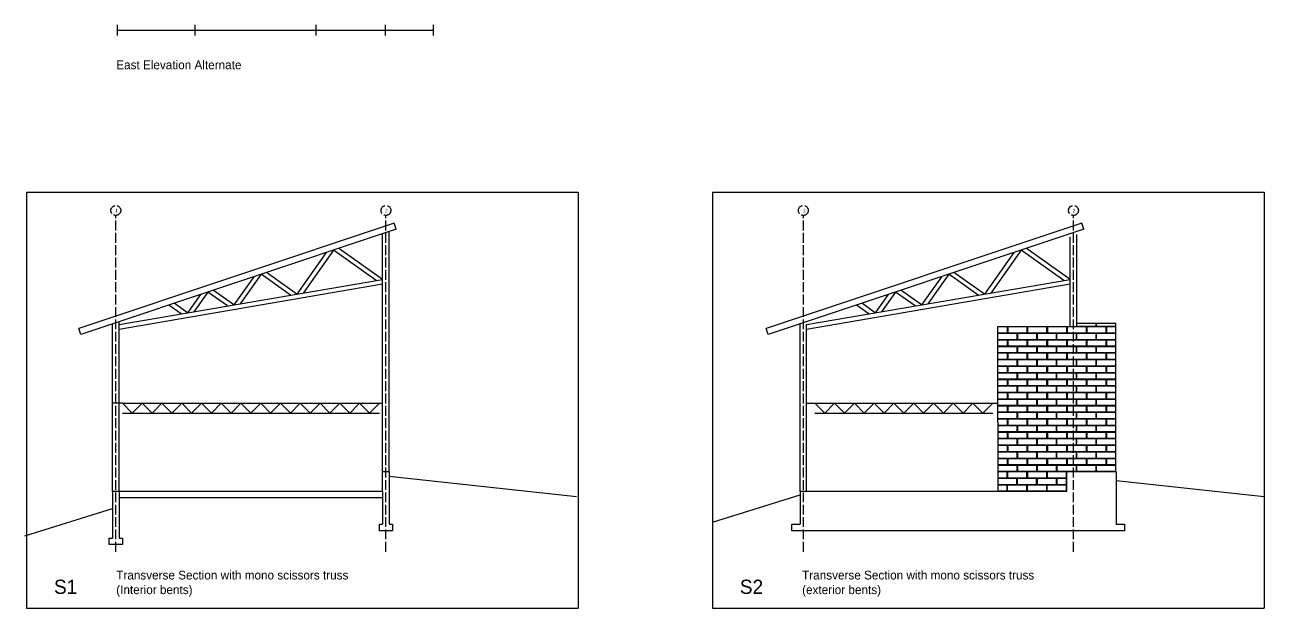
# Model space of a CAD drawing. Header units: inches. Extents: x 1334 to 5975, y 1498 to 3235.
# Drawn here: x 2137 to 3642, y 1498 to 2206 of the extents above; entities that cross this region are included whole.
import ezdxf

# ---------------------------------------------------------------- set-up
doc = ezdxf.new("R2010")
doc.units = ezdxf.units.IN
doc.header["$MEASUREMENT"] = 0
doc.linetypes.add('ACAD_ISO02W100', pattern=[15, 12, -3])
for name, color, linetype in [('blocks', 251, 'Continuous'), ('const', 253, 'Continuous'), ('e1', 253, 'Continuous'), ('e2', 251, 'Continuous'), ('grid', 30, 'ACAD_ISO02W100'), ('walls', 7, 'Continuous')]:
    doc.layers.add(name, color=color, linetype=linetype)

msp = doc.modelspace()

# ---------------------------------------------------------------- linework, layer by layer
for p, q in [((2138.8, 2002.8), (2808.9, 2002.8)), ((2138.8, 2002.8), (2138.8, 1497.8)), ((2808.9, 2002.8), (2808.9, 1497.8)), ((2971.7, 2002.8), (3641.8, 2002.8)), ((2971.7, 2002.8), (2971.7, 1497.8)), ((3641.8, 2002.8), (3641.8, 1497.8)), ((2571.3, 1663.6), (2579.3, 1663.6)), ((3402.2, 1663.6), (3414.2, 1663.6)), ((2138.8, 1497.8), (2808.9, 1497.8)), ((2971.7, 1497.8), (3641.8, 1497.8))]:
    msp.add_line(p, q)
at = {"layer": 'blocks'}
for p, q in [((3330, 1832.1), (3330, 1839.6)), ((3330.5, 1839.6), (3330.5, 1832.1)), ((3354, 1832.1), (3354, 1839.6)), ((3354.5, 1839.6), (3354.5, 1832.1)), ((3378, 1832.1), (3378, 1839.6)), ((3378.5, 1839.6), (3378.5, 1832.1)), ((3402, 1832.1), (3402, 1839.6)), ((3402.5, 1839.6), (3402.5, 1832.1)), ((3414.2, 1840.1), (3414.2, 1843.6)), ((3414.2, 1840.1), (3437.7, 1840.1)), ((3414.2, 1839.6), (3426, 1839.6)), ((3426, 1832.1), (3426, 1839.6)), ((3426.5, 1839.6), (3450, 1839.6)), ((3426.5, 1839.6), (3426.5, 1832.1)), ((3437.7, 1840.1), (3437.7, 1843.6)), ((3438.2, 1840.1), (3438.2, 1843.6)), ((3438.2, 1840.1), (3461.7, 1840.1)), ((3450, 1832.1), (3450, 1839.6)), ((3450.5, 1839.6), (3461.7, 1839.6)), ((3450.5, 1839.6), (3450.5, 1832.1)), ((3318.2, 1832.1), (3330, 1832.1)), ((3318.2, 1831.6), (3341.7, 1831.6)), ((3318.2, 1824.1), (3341.7, 1824.1)), ((3318.2, 1823.6), (3330, 1823.6)), ((3330, 1816.1), (3330, 1823.6)), ((3330.5, 1832.1), (3354, 1832.1)), ((3330.5, 1823.6), (3330.5, 1816.1)), ((3330.5, 1823.6), (3354, 1823.6)), ((3341.7, 1824.1), (3341.7, 1831.6)), ((3342.2, 1831.6), (3342.2, 1824.1)), ((3342.2, 1831.6), (3365.7, 1831.6)), ((3342.2, 1824.1), (3365.7, 1824.1)), ((3354, 1816.1), (3354, 1823.6)), ((3354.5, 1832.1), (3378, 1832.1)), ((3354.5, 1823.6), (3378, 1823.6)), ((3354.5, 1823.6), (3354.5, 1816.1)), ((3365.7, 1824.1), (3365.7, 1831.6)), ((3366.2, 1831.6), (3389.7, 1831.6)), ((3366.2, 1831.6), (3366.2, 1824.1)), ((3366.2, 1824.1), (3389.7, 1824.1)), ((3378, 1816.1), (3378, 1823.6)), ((3378.5, 1832.1), (3402, 1832.1)), ((3378.5, 1823.6), (3402, 1823.6)), ((3378.5, 1823.6), (3378.5, 1816.1)), ((3389.7, 1824.1), (3389.7, 1831.6)), ((3390.2, 1824.1), (3390.2, 1831.6)), ((3390.2, 1831.6), (3413.7, 1831.6)), ((3390.2, 1824.1), (3413.7, 1824.1)), ((3402, 1816.1), (3402, 1823.6)), ((3402.5, 1832.1), (3426, 1832.1)), ((3402.5, 1823.6), (3402.5, 1816.1)), ((3402.5, 1823.6), (3426, 1823.6)), ((3413.7, 1824.1), (3413.7, 1831.6)), ((3414.2, 1831.6), (3437.7, 1831.6)), ((3414.2, 1824.1), (3414.2, 1831.6)), ((3414.2, 1824.1), (3437.7, 1824.1)), ((3426, 1816.1), (3426, 1823.6)), ((3426.5, 1832.1), (3450, 1832.1)), ((3426.5, 1823.6), (3450, 1823.6)), ((3426.5, 1823.6), (3426.5, 1816.1)), ((3437.7, 1824.1), (3437.7, 1831.6)), ((3438.2, 1824.1), (3438.2, 1831.6)), ((3438.2, 1831.6), (3461.7, 1831.6)), ((3438.2, 1824.1), (3461.7, 1824.1)), ((3450, 1816.1), (3450, 1823.6)), ((3450.5, 1832.1), (3461.7, 1832.1)), ((3450.5, 1823.6), (3450.5, 1816.1)), ((3450.5, 1823.6), (3461.7, 1823.6)), ((3318.2, 1816.1), (3330, 1816.1)), ((3318.2, 1815.6), (3341.7, 1815.6)), ((3318.2, 1808.1), (3341.7, 1808.1)), ((3318.2, 1807.6), (3330, 1807.6)), ((3330, 1800.1), (3330, 1807.6)), ((3330.5, 1816.1), (3354, 1816.1)), ((3330.5, 1807.6), (3330.5, 1800.1)), ((3330.5, 1807.6), (3354, 1807.6)), ((3341.7, 1808.1), (3341.7, 1815.6)), ((3342.2, 1815.6), (3342.2, 1808.1)), ((3342.2, 1815.6), (3365.7, 1815.6)), ((3342.2, 1808.1), (3365.7, 1808.1)), ((3354, 1800.1), (3354, 1807.6)), ((3354.5, 1816.1), (3378, 1816.1)), ((3354.5, 1807.6), (3354.5, 1800.1)), ((3354.5, 1807.6), (3378, 1807.6)), ((3365.7, 1808.1), (3365.7, 1815.6)), ((3366.2, 1815.6), (3389.7, 1815.6)), ((3366.2, 1815.6), (3366.2, 1808.1)), ((3366.2, 1808.1), (3389.7, 1808.1)), ((3378, 1800.1), (3378, 1807.6)), ((3378.5, 1816.1), (3402, 1816.1)), ((3378.5, 1807.6), (3402, 1807.6)), ((3378.5, 1807.6), (3378.5, 1800.1)), ((3389.7, 1808.1), (3389.7, 1815.6)), ((3390.2, 1808.1), (3390.2, 1815.6)), ((3390.2, 1815.6), (3413.7, 1815.6)), ((3390.2, 1808.1), (3413.7, 1808.1)), ((3402, 1800.1), (3402, 1807.6)), ((3402.5, 1816.1), (3426, 1816.1)), ((3402.5, 1807.6), (3402.5, 1800.1)), ((3402.5, 1807.6), (3426, 1807.6)), ((3413.7, 1808.1), (3413.7, 1815.6)), ((3414.2, 1815.6), (3437.7, 1815.6)), ((3414.2, 1808.1), (3414.2, 1815.6)), ((3414.2, 1808.1), (3437.7, 1808.1)), ((3426, 1800.1), (3426, 1807.6)), ((3426.5, 1816.1), (3450, 1816.1)), ((3426.5, 1807.6), (3450, 1807.6)), ((3426.5, 1807.6), (3426.5, 1800.1)), ((3437.7, 1808.1), (3437.7, 1815.6)), ((3438.2, 1808.1), (3438.2, 1815.6)), ((3438.2, 1815.6), (3461.7, 1815.6)), ((3438.2, 1808.1), (3461.7, 1808.1)), ((3450, 1800.1), (3450, 1807.6)), ((3450.5, 1816.1), (3461.7, 1816.1)), ((3450.5, 1807.6), (3450.5, 1800.1)), ((3450.5, 1807.6), (3461.7, 1807.6)), ((3318.2, 1800.1), (3330, 1800.1)), ((3318.2, 1799.6), (3341.7, 1799.6)), ((3318.2, 1792.1), (3341.7, 1792.1)), ((3318.2, 1791.6), (3330, 1791.6)), ((3330, 1784.1), (3330, 1791.6)), ((3330.5, 1800.1), (3354, 1800.1)), ((3330.5, 1791.6), (3330.5, 1784.1)), ((3330.5, 1791.6), (3354, 1791.6)), ((3341.7, 1792.1), (3341.7, 1799.6)), ((3342.2, 1799.6), (3365.7, 1799.6)), ((3342.2, 1799.6), (3342.2, 1792.1)), ((3342.2, 1792.1), (3365.7, 1792.1)), ((3354, 1784.1), (3354, 1791.6)), ((3354.5, 1800.1), (3378, 1800.1)), ((3354.5, 1791.6), (3354.5, 1784.1)), ((3354.5, 1791.6), (3378, 1791.6)), ((3365.7, 1792.1), (3365.7, 1799.6)), ((3366.2, 1799.6), (3389.7, 1799.6)), ((3366.2, 1799.6), (3366.2, 1792.1)), ((3366.2, 1792.1), (3389.7, 1792.1)), ((3378, 1784.1), (3378, 1791.6)), ((3378.5, 1800.1), (3402, 1800.1)), ((3378.5, 1791.6), (3402, 1791.6)), ((3378.5, 1791.6), (3378.5, 1784.1)), ((3389.7, 1792.1), (3389.7, 1799.6)), ((3390.2, 1799.6), (3413.7, 1799.6)), ((3390.2, 1792.1), (3390.2, 1799.6)), ((3390.2, 1792.1), (3413.7, 1792.1)), ((3402, 1784.1), (3402, 1791.6)), ((3402.5, 1800.1), (3426, 1800.1)), ((3402.5, 1791.6), (3402.5, 1784.1)), ((3402.5, 1791.6), (3426, 1791.6)), ((3413.7, 1792.1), (3413.7, 1799.6)), ((3414.2, 1799.6), (3437.7, 1799.6)), ((3414.2, 1792.1), (3414.2, 1799.6)), ((3414.2, 1792.1), (3437.7, 1792.1)), ((3426, 1784.1), (3426, 1791.6)), ((3426.5, 1800.1), (3450, 1800.1)), ((3426.5, 1791.6), (3450, 1791.6)), ((3426.5, 1791.6), (3426.5, 1784.1)), ((3437.7, 1792.1), (3437.7, 1799.6)), ((3438.2, 1799.6), (3461.7, 1799.6)), ((3438.2, 1792.1), (3438.2, 1799.6)), ((3438.2, 1792.1), (3461.7, 1792.1)), ((3450, 1784.1), (3450, 1791.6)), ((3450.5, 1800.1), (3461.7, 1800.1)), ((3450.5, 1791.6), (3450.5, 1784.1)), ((3450.5, 1791.6), (3461.7, 1791.6)), ((3318.2, 1784.1), (3330, 1784.1)), ((3318.2, 1783.6), (3341.7, 1783.6)), ((3318.2, 1776.1), (3341.7, 1776.1)), ((3330.5, 1784.1), (3354, 1784.1)), ((3341.7, 1776.1), (3341.7, 1783.6)), ((3342.2, 1783.6), (3342.2, 1776.1)), ((3342.2, 1783.6), (3365.7, 1783.6)), ((3342.2, 1776.1), (3365.7, 1776.1)), ((3354.5, 1784.1), (3378, 1784.1)), ((3365.7, 1776.1), (3365.7, 1783.6)), ((3366.2, 1783.6), (3389.7, 1783.6)), ((3366.2, 1783.6), (3366.2, 1776.1)), ((3366.2, 1776.1), (3389.7, 1776.1)), ((3378.5, 1784.1), (3402, 1784.1)), ((3389.7, 1776.1), (3389.7, 1783.6)), ((3390.2, 1776.1), (3390.2, 1783.6)), ((3390.2, 1783.6), (3413.7, 1783.6)), ((3390.2, 1776.1), (3413.7, 1776.1)), ((3402.5, 1784.1), (3426, 1784.1)), ((3413.7, 1776.1), (3413.7, 1783.6)), ((3414.2, 1783.6), (3437.7, 1783.6)), ((3414.2, 1776.1), (3414.2, 1783.6)), ((3414.2, 1776.1), (3437.7, 1776.1)), ((3426.5, 1784.1), (3450, 1784.1)), ((3437.7, 1776.1), (3437.7, 1783.6)), ((3438.2, 1776.1), (3438.2, 1783.6)), ((3438.2, 1783.6), (3461.7, 1783.6)), ((3438.2, 1776.1), (3461.7, 1776.1)), ((3450.5, 1784.1), (3461.7, 1784.1)), ((3318.2, 1775.6), (3330, 1775.6)), ((3318.2, 1768.1), (3330, 1768.1)), ((3318.2, 1767.6), (3341.7, 1767.6)), ((3330, 1768.1), (3330, 1775.6)), ((3330.5, 1775.6), (3330.5, 1768.1)), ((3330.5, 1775.6), (3354, 1775.6)), ((3330.5, 1768.1), (3354, 1768.1)), ((3341.7, 1760.1), (3341.7, 1767.6)), ((3342.2, 1767.6), (3342.2, 1760.1)), ((3342.2, 1767.6), (3365.7, 1767.6)), ((3354, 1768.1), (3354, 1775.6)), ((3354.5, 1775.6), (3378, 1775.6)), ((3354.5, 1775.6), (3354.5, 1768.1)), ((3354.5, 1768.1), (3378, 1768.1)), ((3365.7, 1760.1), (3365.7, 1767.6)), ((3366.2, 1767.6), (3366.2, 1760.1)), ((3366.2, 1767.6), (3389.7, 1767.6)), ((3378, 1768.1), (3378, 1775.6)), ((3378.5, 1775.6), (3402, 1775.6)), ((3378.5, 1775.6), (3378.5, 1768.1)), ((3378.5, 1768.1), (3402, 1768.1)), ((3389.7, 1760.1), (3389.7, 1767.6)), ((3390.2, 1760.1), (3390.2, 1767.6)), ((3390.2, 1767.6), (3413.7, 1767.6)), ((3402, 1768.1), (3402, 1775.6)), ((3402.5, 1775.6), (3402.5, 1768.1)), ((3402.5, 1775.6), (3426, 1775.6)), ((3402.5, 1768.1), (3426, 1768.1)), ((3413.7, 1760.1), (3413.7, 1767.6)), ((3414.2, 1767.6), (3437.7, 1767.6)), ((3414.2, 1760.1), (3414.2, 1767.6)), ((3426, 1768.1), (3426, 1775.6)), ((3426.5, 1775.6), (3450, 1775.6)), ((3426.5, 1775.6), (3426.5, 1768.1)), ((3426.5, 1768.1), (3450, 1768.1)), ((3437.7, 1760.1), (3437.7, 1767.6)), ((3438.2, 1760.1), (3438.2, 1767.6)), ((3438.2, 1767.6), (3461.7, 1767.6)), ((3450, 1768.1), (3450, 1775.6)), ((3450.5, 1775.6), (3450.5, 1768.1)), ((3450.5, 1775.6), (3461.7, 1775.6)), ((3450.5, 1768.1), (3461.7, 1768.1)), ((3318.2, 1760.1), (3341.7, 1760.1)), ((3318.2, 1759.6), (3330, 1759.6)), ((3318.2, 1752.1), (3330, 1752.1)), ((3318.2, 1751.6), (3341.7, 1751.6)), ((3330, 1752.1), (3330, 1759.6)), ((3330.5, 1759.6), (3330.5, 1752.1)), ((3330.5, 1759.6), (3354, 1759.6)), ((3330.5, 1752.1), (3354, 1752.1)), ((3341.7, 1744.1), (3341.7, 1751.6)), ((3342.2, 1760.1), (3365.7, 1760.1)), ((3342.2, 1751.6), (3365.7, 1751.6)), ((3342.2, 1751.6), (3342.2, 1744.1)), ((3354, 1752.1), (3354, 1759.6)), ((3354.5, 1759.6), (3354.5, 1752.1)), ((3354.5, 1759.6), (3378, 1759.6)), ((3354.5, 1752.1), (3378, 1752.1)), ((3365.7, 1744.1), (3365.7, 1751.6)), ((3366.2, 1760.1), (3389.7, 1760.1)), ((3366.2, 1751.6), (3389.7, 1751.6)), ((3366.2, 1751.6), (3366.2, 1744.1)), ((3378, 1752.1), (3378, 1759.6)), ((3378.5, 1759.6), (3402, 1759.6)), ((3378.5, 1759.6), (3378.5, 1752.1)), ((3378.5, 1752.1), (3402, 1752.1)), ((3389.7, 1744.1), (3389.7, 1751.6)), ((3390.2, 1760.1), (3413.7, 1760.1)), ((3390.2, 1751.6), (3413.7, 1751.6)), ((3390.2, 1744.1), (3390.2, 1751.6)), ((3402, 1752.1), (3402, 1759.6)), ((3402.5, 1759.6), (3402.5, 1752.1)), ((3402.5, 1759.6), (3426, 1759.6)), ((3402.5, 1752.1), (3426, 1752.1)), ((3413.7, 1744.1), (3413.7, 1751.6)), ((3414.2, 1760.1), (3437.7, 1760.1)), ((3414.2, 1751.6), (3437.7, 1751.6)), ((3414.2, 1744.1), (3414.2, 1751.6)), ((3426, 1752.1), (3426, 1759.6)), ((3426.5, 1759.6), (3450, 1759.6)), ((3426.5, 1759.6), (3426.5, 1752.1)), ((3426.5, 1752.1), (3450, 1752.1)), ((3437.7, 1744.1), (3437.7, 1751.6)), ((3438.2, 1760.1), (3461.7, 1760.1)), ((3438.2, 1751.6), (3461.7, 1751.6)), ((3438.2, 1744.1), (3438.2, 1751.6)), ((3450, 1752.1), (3450, 1759.6)), ((3450.5, 1759.6), (3450.5, 1752.1)), ((3450.5, 1759.6), (3461.7, 1759.6)), ((3450.5, 1752.1), (3461.7, 1752.1)), ((3318.2, 1744.1), (3341.7, 1744.1)), ((3318.2, 1743.6), (3330, 1743.6)), ((3318.2, 1736.1), (3330, 1736.1)), ((3318.2, 1735.6), (3341.7, 1735.6)), ((3330, 1736.1), (3330, 1743.6)), ((3330.5, 1743.6), (3330.5, 1736.1)), ((3330.5, 1743.6), (3354, 1743.6)), ((3330.5, 1736.1), (3354, 1736.1)), ((3341.7, 1728.1), (3341.7, 1735.6)), ((3342.2, 1744.1), (3365.7, 1744.1)), ((3342.2, 1735.6), (3342.2, 1728.1)), ((3342.2, 1735.6), (3365.7, 1735.6)), ((3354, 1736.1), (3354, 1743.6)), ((3354.5, 1743.6), (3354.5, 1736.1)), ((3354.5, 1743.6), (3378, 1743.6)), ((3354.5, 1736.1), (3378, 1736.1)), ((3365.7, 1728.1), (3365.7, 1735.6)), ((3366.2, 1744.1), (3389.7, 1744.1)), ((3366.2, 1735.6), (3389.7, 1735.6)), ((3366.2, 1735.6), (3366.2, 1728.1)), ((3378, 1736.1), (3378, 1743.6)), ((3378.5, 1743.6), (3402, 1743.6)), ((3378.5, 1743.6), (3378.5, 1736.1)), ((3378.5, 1736.1), (3402, 1736.1)), ((3389.7, 1728.1), (3389.7, 1735.6)), ((3390.2, 1744.1), (3413.7, 1744.1)), ((3390.2, 1728.1), (3390.2, 1735.6)), ((3390.2, 1735.6), (3413.7, 1735.6)), ((3402, 1736.1), (3402, 1743.6)), ((3402.5, 1743.6), (3402.5, 1736.1)), ((3402.5, 1743.6), (3426, 1743.6)), ((3402.5, 1736.1), (3426, 1736.1)), ((3413.7, 1728.1), (3413.7, 1735.6)), ((3414.2, 1744.1), (3437.7, 1744.1)), ((3414.2, 1735.6), (3437.7, 1735.6)), ((3414.2, 1728.1), (3414.2, 1735.6)), ((3426, 1736.1), (3426, 1743.6)), ((3426.5, 1743.6), (3450, 1743.6)), ((3426.5, 1743.6), (3426.5, 1736.1)), ((3426.5, 1736.1), (3450, 1736.1)), ((3437.7, 1728.1), (3437.7, 1735.6)), ((3438.2, 1744.1), (3461.7, 1744.1)), ((3438.2, 1728.1), (3438.2, 1735.6)), ((3438.2, 1735.6), (3461.7, 1735.6)), ((3450, 1736.1), (3450, 1743.6)), ((3450.5, 1743.6), (3450.5, 1736.1)), ((3450.5, 1743.6), (3461.7, 1743.6)), ((3450.5, 1736.1), (3461.7, 1736.1)), ((3318.2, 1728.1), (3341.7, 1728.1)), ((3318.2, 1727.6), (3330, 1727.6)), ((3318.2, 1720.1), (3330, 1720.1)), ((3318.2, 1719.6), (3341.7, 1719.6)), ((3330, 1720.1), (3330, 1727.6)), ((3330.5, 1727.6), (3330.5, 1720.1)), ((3330.5, 1727.6), (3354, 1727.6)), ((3330.5, 1720.1), (3354, 1720.1)), ((3341.7, 1712.1), (3341.7, 1719.6)), ((3342.2, 1728.1), (3365.7, 1728.1)), ((3342.2, 1719.6), (3342.2, 1712.1)), ((3342.2, 1719.6), (3365.7, 1719.6)), ((3354, 1720.1), (3354, 1727.6)), ((3354.5, 1727.6), (3354.5, 1720.1)), ((3354.5, 1727.6), (3378, 1727.6)), ((3354.5, 1720.1), (3378, 1720.1)), ((3365.7, 1712.1), (3365.7, 1719.6)), ((3366.2, 1728.1), (3389.7, 1728.1)), ((3366.2, 1719.6), (3389.7, 1719.6)), ((3366.2, 1719.6), (3366.2, 1712.1)), ((3378, 1720.1), (3378, 1727.6)), ((3378.5, 1727.6), (3402, 1727.6)), ((3378.5, 1727.6), (3378.5, 1720.1)), ((3378.5, 1720.1), (3402, 1720.1)), ((3389.7, 1712.1), (3389.7, 1719.6)), ((3390.2, 1728.1), (3413.7, 1728.1)), ((3390.2, 1712.1), (3390.2, 1719.6)), ((3390.2, 1719.6), (3413.7, 1719.6)), ((3402, 1720.1), (3402, 1727.6)), ((3402.5, 1727.6), (3402.5, 1720.1)), ((3402.5, 1727.6), (3426, 1727.6)), ((3402.5, 1720.1), (3426, 1720.1)), ((3413.7, 1712.1), (3413.7, 1719.6)), ((3414.2, 1728.1), (3437.7, 1728.1)), ((3414.2, 1719.6), (3437.7, 1719.6)), ((3414.2, 1712.1), (3414.2, 1719.6)), ((3426, 1720.1), (3426, 1727.6)), ((3426.5, 1727.6), (3450, 1727.6)), ((3426.5, 1727.6), (3426.5, 1720.1)), ((3426.5, 1720.1), (3450, 1720.1)), ((3437.7, 1712.1), (3437.7, 1719.6)), ((3438.2, 1728.1), (3461.7, 1728.1)), ((3438.2, 1712.1), (3438.2, 1719.6)), ((3438.2, 1719.6), (3461.7, 1719.6)), ((3450, 1720.1), (3450, 1727.6)), ((3450.5, 1727.6), (3450.5, 1720.1)), ((3450.5, 1727.6), (3461.7, 1727.6)), ((3450.5, 1720.1), (3461.7, 1720.1)), ((3318.2, 1712.1), (3341.7, 1712.1)), ((3318.2, 1711.6), (3330, 1711.6)), ((3318.2, 1704.1), (3330, 1704.1)), ((3318.2, 1703.6), (3341.7, 1703.6)), ((3330, 1704.1), (3330, 1711.6)), ((3330.5, 1711.6), (3330.5, 1704.1)), ((3330.5, 1711.6), (3354, 1711.6)), ((3330.5, 1704.1), (3354, 1704.1)), ((3341.7, 1696.1), (3341.7, 1703.6)), ((3342.2, 1712.1), (3365.7, 1712.1)), ((3342.2, 1703.6), (3342.2, 1696.1)), ((3342.2, 1703.6), (3365.7, 1703.6)), ((3354, 1704.1), (3354, 1711.6)), ((3354.5, 1711.6), (3354.5, 1704.1)), ((3354.5, 1711.6), (3378, 1711.6)), ((3354.5, 1704.1), (3378, 1704.1)), ((3365.7, 1696.1), (3365.7, 1703.6)), ((3366.2, 1712.1), (3389.7, 1712.1)), ((3366.2, 1703.6), (3389.7, 1703.6)), ((3366.2, 1703.6), (3366.2, 1696.1)), ((3378, 1704.1), (3378, 1711.6)), ((3378.5, 1711.6), (3402, 1711.6)), ((3378.5, 1711.6), (3378.5, 1704.1)), ((3378.5, 1704.1), (3402, 1704.1)), ((3389.7, 1696.1), (3389.7, 1703.6)), ((3390.2, 1712.1), (3413.7, 1712.1)), ((3390.2, 1696.1), (3390.2, 1703.6)), ((3390.2, 1703.6), (3413.7, 1703.6)), ((3402, 1704.1), (3402, 1711.6)), ((3402.5, 1711.6), (3402.5, 1704.1)), ((3402.5, 1711.6), (3426, 1711.6)), ((3402.5, 1704.1), (3426, 1704.1)), ((3413.7, 1696.1), (3413.7, 1703.6)), ((3414.2, 1712.1), (3437.7, 1712.1)), ((3414.2, 1703.6), (3437.7, 1703.6)), ((3414.2, 1696.1), (3414.2, 1703.6)), ((3426, 1704.1), (3426, 1711.6)), ((3426.5, 1711.6), (3450, 1711.6)), ((3426.5, 1711.6), (3426.5, 1704.1)), ((3426.5, 1704.1), (3450, 1704.1)), ((3437.7, 1696.1), (3437.7, 1703.6)), ((3438.2, 1712.1), (3461.7, 1712.1)), ((3438.2, 1696.1), (3438.2, 1703.6)), ((3438.2, 1703.6), (3461.7, 1703.6)), ((3450, 1704.1), (3450, 1711.6)), ((3450.5, 1711.6), (3450.5, 1704.1)), ((3450.5, 1711.6), (3461.7, 1711.6)), ((3450.5, 1704.1), (3461.7, 1704.1)), ((3318.2, 1696.1), (3341.7, 1696.1)), ((3318.2, 1695.6), (3330, 1695.6)), ((3318.2, 1688.1), (3330, 1688.1)), ((3318.2, 1687.6), (3341.7, 1687.6)), ((3330, 1688.1), (3330, 1695.6)), ((3330.5, 1695.6), (3330.5, 1688.1)), ((3330.5, 1695.6), (3354, 1695.6)), ((3330.5, 1688.1), (3354, 1688.1)), ((3341.7, 1680.1), (3341.7, 1687.6)), ((3342.2, 1696.1), (3365.7, 1696.1)), ((3342.2, 1687.6), (3365.7, 1687.6)), ((3342.2, 1687.6), (3342.2, 1680.1)), ((3354, 1688.1), (3354, 1695.6)), ((3354.5, 1695.6), (3354.5, 1688.1)), ((3354.5, 1695.6), (3378, 1695.6)), ((3354.5, 1688.1), (3378, 1688.1)), ((3365.7, 1680.1), (3365.7, 1687.6)), ((3366.2, 1696.1), (3389.7, 1696.1)), ((3366.2, 1687.6), (3389.7, 1687.6)), ((3366.2, 1687.6), (3366.2, 1680.1)), ((3378, 1688.1), (3378, 1695.6)), ((3378.5, 1695.6), (3378.5, 1688.1)), ((3378.5, 1695.6), (3402, 1695.6)), ((3378.5, 1688.1), (3402, 1688.1)), ((3389.7, 1680.1), (3389.7, 1687.6)), ((3390.2, 1696.1), (3413.7, 1696.1)), ((3390.2, 1687.6), (3413.7, 1687.6)), ((3390.2, 1680.1), (3390.2, 1687.6)), ((3402, 1688.1), (3402, 1695.6)), ((3402.5, 1695.6), (3402.5, 1688.1)), ((3402.5, 1695.6), (3426, 1695.6)), ((3402.5, 1688.1), (3426, 1688.1)), ((3413.7, 1680.1), (3413.7, 1687.6)), ((3414.2, 1696.1), (3437.7, 1696.1)), ((3414.2, 1687.6), (3437.7, 1687.6)), ((3414.2, 1680.1), (3414.2, 1687.6)), ((3426, 1688.1), (3426, 1695.6)), ((3426.5, 1695.6), (3450, 1695.6)), ((3426.5, 1695.6), (3426.5, 1688.1)), ((3426.5, 1688.1), (3450, 1688.1)), ((3437.7, 1680.1), (3437.7, 1687.6)), ((3438.2, 1696.1), (3461.7, 1696.1)), ((3438.2, 1680.1), (3438.2, 1687.6)), ((3438.2, 1687.6), (3461.7, 1687.6)), ((3450, 1688.1), (3450, 1695.6)), ((3450.5, 1695.6), (3450.5, 1688.1)), ((3450.5, 1695.6), (3461.7, 1695.6)), ((3450.5, 1688.1), (3461.7, 1688.1)), ((3318.2, 1680.1), (3341.7, 1680.1)), ((3318.2, 1679.6), (3330, 1679.6)), ((3318.2, 1672.1), (3330, 1672.1)), ((3318.2, 1671.6), (3341.7, 1671.6)), ((3330, 1672.1), (3330, 1679.6)), ((3330.5, 1679.6), (3354, 1679.6)), ((3330.5, 1679.6), (3330.5, 1672.1)), ((3330.5, 1672.1), (3354, 1672.1)), ((3341.7, 1664.1), (3341.7, 1671.6)), ((3342.2, 1680.1), (3365.7, 1680.1)), ((3342.2, 1671.6), (3342.2, 1664.1)), ((3342.2, 1671.6), (3365.7, 1671.6)), ((3354, 1672.1), (3354, 1679.6)), ((3354.5, 1679.6), (3378, 1679.6)), ((3354.5, 1679.6), (3354.5, 1672.1)), ((3354.5, 1672.1), (3378, 1672.1)), ((3365.7, 1664.1), (3365.7, 1671.6)), ((3366.2, 1680.1), (3389.7, 1680.1)), ((3366.2, 1671.6), (3389.7, 1671.6)), ((3366.2, 1671.6), (3366.2, 1664.1)), ((3378, 1672.1), (3378, 1679.6)), ((3378.5, 1679.6), (3402, 1679.6)), ((3378.5, 1679.6), (3378.5, 1672.1)), ((3378.5, 1672.1), (3402, 1672.1)), ((3389.7, 1664.1), (3389.7, 1671.6)), ((3390.2, 1680.1), (3413.7, 1680.1)), ((3390.2, 1671.6), (3390.2, 1664.1)), ((3390.2, 1671.6), (3413.7, 1671.6)), ((3402, 1672.1), (3402, 1679.6)), ((3402.5, 1679.6), (3426, 1679.6)), ((3402.5, 1679.6), (3402.5, 1672.1)), ((3402.5, 1672.1), (3426, 1672.1)), ((3413.7, 1664.1), (3413.7, 1671.6)), ((3414.2, 1680.1), (3437.7, 1680.1)), ((3414.2, 1671.6), (3437.7, 1671.6)), ((3414.2, 1664.1), (3414.2, 1671.6)), ((3426, 1672.1), (3426, 1679.6)), ((3426.5, 1679.6), (3450, 1679.6)), ((3426.5, 1679.6), (3426.5, 1672.1)), ((3426.5, 1672.1), (3450, 1672.1)), ((3437.7, 1664.1), (3437.7, 1671.6)), ((3438.2, 1680.1), (3461.7, 1680.1)), ((3438.2, 1664.1), (3438.2, 1671.6)), ((3438.2, 1671.6), (3461.7, 1671.6)), ((3450, 1672.1), (3450, 1679.6)), ((3450.5, 1679.6), (3461.7, 1679.6)), ((3450.5, 1679.6), (3450.5, 1672.1)), ((3450.5, 1672.1), (3461.7, 1672.1)), ((3318.2, 1664.1), (3341.7, 1664.1)), ((3318.2, 1663.6), (3329.7, 1663.6)), ((3318.2, 1656.1), (3329.7, 1656.1)), ((3318.2, 1655.6), (3341.5, 1655.6)), ((3329.7, 1656.1), (3329.7, 1663.6)), ((3330.2, 1663.6), (3353.7, 1663.6)), ((3330.2, 1663.6), (3330.2, 1656.1)), ((3330.2, 1656.1), (3353.7, 1656.1)), ((3341.5, 1648.1), (3341.5, 1655.6)), ((3342, 1655.6), (3342, 1648.1)), ((3342, 1655.6), (3365.5, 1655.6)), ((3342.2, 1664.1), (3365.7, 1664.1)), ((3353.7, 1656.1), (3353.7, 1663.6)), ((3354.2, 1663.6), (3377.7, 1663.6)), ((3354.2, 1663.6), (3354.2, 1656.1)), ((3354.2, 1656.1), (3377.7, 1656.1)), ((3365.5, 1648.1), (3365.5, 1655.6)), ((3366, 1655.6), (3389.5, 1655.6)), ((3366, 1655.6), (3366, 1648.1)), ((3366.2, 1664.1), (3389.7, 1664.1)), ((3377.7, 1656.1), (3377.7, 1663.6)), ((3378.2, 1663.6), (3401.7, 1663.6)), ((3378.2, 1663.6), (3378.2, 1656.1)), ((3378.2, 1656.1), (3401.7, 1656.1)), ((3389.5, 1648.1), (3389.5, 1655.6)), ((3390, 1655.6), (3390, 1648.1)), ((3390, 1655.6), (3401.7, 1655.6)), ((3390.2, 1664.1), (3413.7, 1664.1)), ((3401.7, 1656.1), (3401.7, 1663.6)), ((3401.7, 1648.1), (3401.7, 1655.6)), ((3414.2, 1664.1), (3437.7, 1664.1)), ((3438.2, 1664.1), (3461.7, 1664.1)), ((3318.2, 1648.1), (3341.5, 1648.1)), ((3318.2, 1647.6), (3329.7, 1647.6)), ((3329.7, 1640.1), (3329.7, 1647.6)), ((3330.2, 1647.6), (3353.7, 1647.6)), ((3330.2, 1640.1), (3330.2, 1647.6)), ((3342, 1648.1), (3365.5, 1648.1)), ((3353.7, 1640.1), (3353.7, 1647.6)), ((3354.2, 1647.6), (3377.7, 1647.6)), ((3354.2, 1640.1), (3354.2, 1647.6)), ((3366, 1648.1), (3389.5, 1648.1)), ((3377.7, 1640.1), (3377.7, 1647.6)), ((3378.2, 1647.6), (3401.7, 1647.6)), ((3378.2, 1640.1), (3378.2, 1647.6)), ((3390, 1648.1), (3401.7, 1648.1)), ((3401.7, 1640.1), (3401.7, 1647.6)), ((3318.2, 1640.1), (3329.7, 1640.1)), ((3330.2, 1640.1), (3353.7, 1640.1)), ((3354.2, 1640.1), (3377.7, 1640.1)), ((3378.2, 1640.1), (3401.7, 1640.1))]:
    msp.add_line(p, q, dxfattribs=at)
at = {"layer": 'e1'}
for p, q in [((2502.8, 1929.5), (2467.2, 1879.1)), ((2511.6, 1932.4), (2474.9, 1880.4)), ((2563.6, 1895.7), (2511.6, 1932.4)), ((2571.3, 1897), (2518.1, 1934.6)), ((3337.8, 1929.5), (3302.2, 1879.1)), ((3346.6, 1932.4), (3309.8, 1880.4)), ((3398.6, 1895.7), (3346.6, 1932.4)), ((3406.2, 1897), (3353.1, 1934.6)), ((2251.3, 1842), (2571.3, 1897)), ((2414.9, 1900.2), (2390.7, 1866)), ((2423.7, 1903.1), (2398.4, 1867.3)), ((2459.5, 1877.8), (2423.7, 1903.1)), ((2467.2, 1879.1), (2430.2, 1905.3)), ((3086.2, 1842), (3406.2, 1897)), ((3249.9, 1900.2), (3225.7, 1866)), ((3258.7, 1903.1), (3233.3, 1867.3)), ((3294.5, 1877.8), (3258.7, 1903.1)), ((3302.2, 1879.1), (3265.1, 1905.3)), ((2251.3, 1836.5), (2571.3, 1891.4)), ((2359.1, 1881.6), (2342.2, 1857.7)), ((2383, 1864.7), (2359.1, 1881.6)), ((2390.7, 1866), (2365.6, 1883.8)), ((3086.2, 1836.5), (3406.2, 1891.4)), ((3194.1, 1881.6), (3177.1, 1857.7)), ((3218, 1864.7), (3194.1, 1881.6)), ((3225.7, 1866), (3200.5, 1883.8)), ((2334.5, 1856.3), (2318.1, 1867.9)), ((2350.3, 1878.7), (2334.5, 1856.3)), ((3169.5, 1856.3), (3153.1, 1867.9)), ((3185.3, 1878.7), (3169.5, 1856.3)), ((2326.8, 1855), (2311.6, 1865.8)), ((3161.8, 1855), (3146.6, 1865.8)), ((3318.2, 1723.6), (3318.2, 1839.7))]:
    msp.add_line(p, q, dxfattribs=at)
at = {"layer": 'e2'}
for p, q in [((2249, 2206), (2249, 2192.9)), ((2249, 2199.4), (2632.6, 2199.4)), ((2343.2, 2206), (2343.2, 2192.9)), ((2490.1, 2206), (2490.1, 2192.9)), ((2574.3, 2206), (2574.3, 2192.9)), ((2632.6, 2206), (2632.6, 2192.9))]:
    msp.add_line(p, q, dxfattribs=at)
at = {"layer": 'grid'}
for p, q in [((2247.3, 1566.4), (2247.3, 1974.6)), ((2575.3, 1566.4), (2575.3, 1974.6)), ((3082.2, 1566.4), (3082.2, 1974.6)), ((3410.2, 1566.4), (3410.2, 1974.6))]:
    msp.add_line(p, q, dxfattribs=at)
for centre in [(2247.3, 1980.6), (2575.3, 1980.6), (3082.2, 1980.6), (3410.2, 1980.6)]:
    msp.add_circle(centre, 6, dxfattribs=at)
at = {"layer": 'walls'}
for p, q in [((2585.3, 1965), (2202.3, 1837.3)), ((2587.7, 1957.8), (2204.7, 1830.1)), ((2587.7, 1957.8), (2585.3, 1965)), ((3420.2, 1965), (3037.2, 1837.3)), ((3422.6, 1957.8), (3039.6, 1830.1)), ((3422.6, 1957.8), (3420.2, 1965)), ((2571.3, 1639.6), (2571.3, 1952.3)), ((2579.3, 1663.6), (2579.3, 1955)), ((3406.2, 1839.7), (3406.2, 1948.7)), ((3414.2, 1839.7), (3414.2, 1951.4)), ((2204.7, 1830.1), (2202.3, 1837.3)), ((2243.3, 1639.6), (2243.3, 1843)), ((2251.3, 1639.6), (2251.3, 1845.7)), ((3039.6, 1830.1), (3037.2, 1837.3)), ((3078.2, 1639.6), (3078.2, 1843)), ((3086.2, 1639.6), (3086.2, 1842)), ((3318.2, 1839.7), (3414.2, 1839.7)), ((3414.2, 1843.6), (3437.7, 1843.6)), ((3438.2, 1843.6), (3461.7, 1843.6)), ((3461.7, 1664.1), (3461.7, 1843.6)), ((2255.3, 1746.6), (2243.3, 1746.6)), ((2255.3, 1746.6), (2571.3, 1746.6)), ((2255.3, 1746.6), (2267.3, 1734.6)), ((2267.3, 1734.6), (2279.3, 1746.6)), ((2279.3, 1746.6), (2291.3, 1734.6)), ((2291.3, 1734.6), (2303.3, 1746.6)), ((2303.3, 1746.6), (2315.3, 1734.6)), ((2315.3, 1734.6), (2327.3, 1746.6)), ((2327.3, 1746.6), (2339.3, 1734.6)), ((2339.3, 1734.6), (2351.3, 1746.6)), ((2351.3, 1746.6), (2363.3, 1734.6)), ((2363.3, 1734.6), (2375.3, 1746.6)), ((2375.3, 1746.6), (2387.3, 1734.6)), ((2387.3, 1734.6), (2399.3, 1746.6)), ((2399.3, 1746.6), (2411.3, 1734.6)), ((2411.3, 1734.6), (2423.3, 1746.6)), ((2423.3, 1746.6), (2435.3, 1734.6)), ((2435.3, 1734.6), (2447.3, 1746.6)), ((2447.3, 1746.6), (2459.3, 1734.6)), ((2459.3, 1734.6), (2471.3, 1746.6)), ((2471.3, 1746.6), (2483.3, 1734.6)), ((2483.3, 1734.6), (2495.3, 1746.6)), ((2495.3, 1746.6), (2507.3, 1734.6)), ((2507.3, 1734.6), (2519.3, 1746.6)), ((2519.3, 1746.6), (2531.3, 1734.6)), ((2531.3, 1734.6), (2543.3, 1746.6)), ((2543.3, 1746.6), (2555.3, 1734.6)), ((2555.3, 1734.6), (2567.3, 1746.6)), ((3086.2, 1746.6), (3318.2, 1746.6)), ((3096.2, 1746.6), (3108.2, 1734.6)), ((3108.2, 1734.6), (3120.2, 1746.6)), ((3120.2, 1746.6), (3132.2, 1734.6)), ((3132.2, 1734.6), (3144.2, 1746.6)), ((3144.2, 1746.6), (3156.2, 1734.6)), ((3156.2, 1734.6), (3168.2, 1746.6)), ((3168.2, 1746.6), (3180.2, 1734.6)), ((3180.2, 1734.6), (3192.2, 1746.6)), ((3192.2, 1746.6), (3204.2, 1734.6)), ((3204.2, 1734.6), (3216.2, 1746.6)), ((3216.2, 1746.6), (3228.2, 1734.6)), ((3228.2, 1734.6), (3240.2, 1746.6)), ((3240.2, 1746.6), (3252.2, 1734.6)), ((3252.2, 1734.6), (3264.2, 1746.6)), ((3264.2, 1746.6), (3276.2, 1734.6)), ((3276.2, 1734.6), (3288.2, 1746.6)), ((3288.2, 1746.6), (3300.2, 1734.6)), ((3300.2, 1734.6), (3312.2, 1746.6)), ((2255.3, 1734.6), (2567.3, 1734.6)), ((3096.2, 1734.6), (3312.2, 1734.6)), ((3318.2, 1723.6), (3318.2, 1639.6)), ((2579.3, 1663.6), (2579.3, 1599.6)), ((2579.3, 1658.2), (2806.9, 1633.5)), ((3402.2, 1639.6), (3402.2, 1663.6)), ((3414.2, 1663.6), (3462.2, 1663.6)), ((3462.2, 1663.6), (3462.2, 1599.6)), ((3462.2, 1653), (3641.8, 1633.5)), ((2571.3, 1639.6), (2243.3, 1639.6)), ((2243.3, 1639.6), (2243.3, 1620.1)), ((2251.3, 1639.6), (2251.3, 1583)), ((2251.3, 1632.1), (2571.3, 1632.1)), ((2571.3, 1639.6), (2571.3, 1599.6)), ((2971.7, 1602.1), (3078.2, 1635.6)), ((3078.2, 1639.6), (3078.2, 1620.1)), ((3402.2, 1639.6), (3078.2, 1639.6)), ((3078.2, 1636.8), (3078.2, 1599.6)), ((2136.7, 1585.5), (2243.3, 1619)), ((2243.3, 1620.1), (2243.3, 1583)), ((2567.3, 1591.6), (2567.3, 1599.6)), ((2567.3, 1599.6), (2571.3, 1599.6)), ((2579.3, 1599.6), (2583.3, 1599.6)), ((2583.3, 1599.6), (2583.3, 1591.6)), ((3068.2, 1591.6), (3068.2, 1599.6)), ((3068.2, 1599.6), (3078.2, 1599.6)), ((3462.2, 1599.6), (3472.2, 1599.6)), ((3472.2, 1599.6), (3472.2, 1591.6)), ((2239.3, 1575), (2239.3, 1583)), ((2239.3, 1583), (2243.3, 1583)), ((2251.3, 1583), (2255.3, 1583)), ((2255.3, 1583), (2255.3, 1575)), ((2583.3, 1591.6), (2567.3, 1591.6)), ((3073.2, 1591.6), (3068.2, 1591.6)), ((3078.2, 1591.6), (3073.2, 1591.6)), ((3472.2, 1591.6), (3078.2, 1591.6)), ((3397.2, 1591.6), (3392.2, 1591.6)), ((3402.2, 1591.6), (3397.2, 1591.6)), ((3424.2, 1591.6), (3402.2, 1591.6)), ((2255.3, 1575), (2239.3, 1575))]:
    msp.add_line(p, q, dxfattribs=at)

# ---------------------------------------------------------------- texts
at = {"layer": 'const', "attachment_point": 1}
for s, insert, char_height, width in [('East Elevation Alternate', (2247.8, 2162.7), 10.656, 4062.993), ('1', (2246.6, 1982.6), 4.26, 1625.197), ('2', (2574.2, 1982.6), 4.26, 1625.197), ('1', (3081.5, 1982.6), 4.26, 1625.197), ('2', (3409.2, 1982.6), 4.26, 1625.197), ('Transverse Section with mono scissors truss\\P(Interior bents)', (2247.8, 1543.3), 10.656, 4062.993), ('Transverse Section with mono scissors truss\\P(exterior bents)', (3080.7, 1543.3), 10.656, 4062.993), ('S1', (2172.2, 1532.4), 17.26, 6582.049), ('S2', (3005.1, 1532.4), 17.26, 6582.049)]:
    msp.add_mtext(s, dxfattribs=dict(at, insert=insert, char_height=char_height, width=width))

doc.saveas('drawing.dxf')
